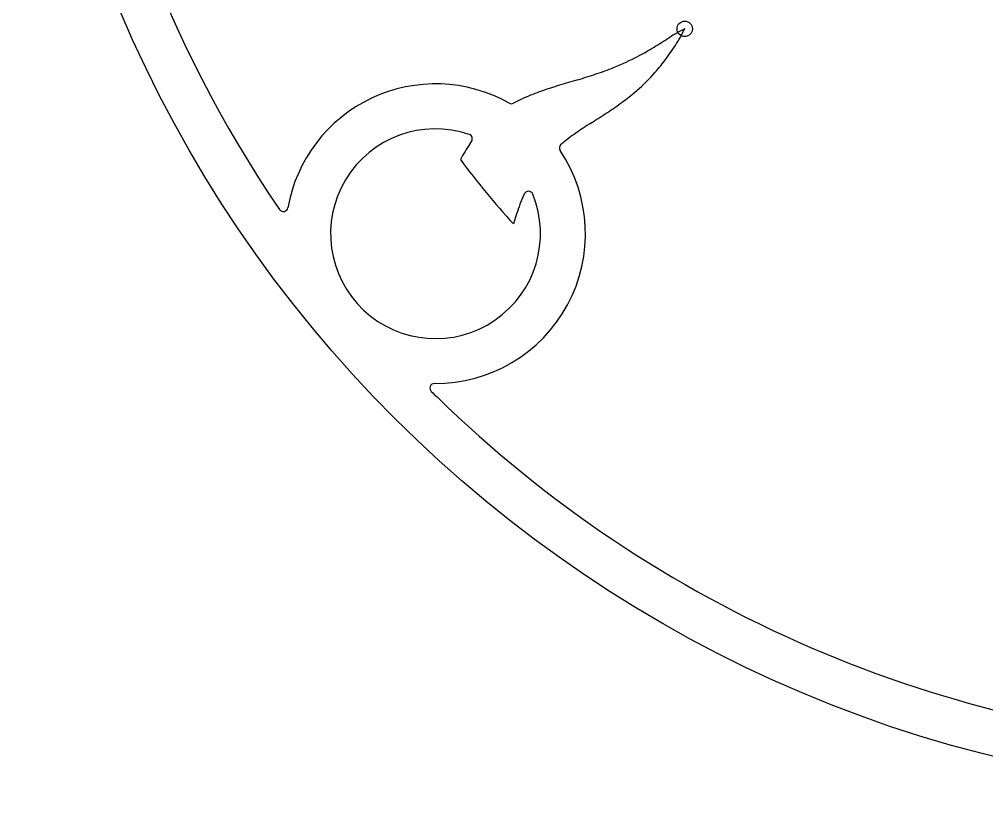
# Model space of a CAD drawing. Header units: millimetres. Extents: x -70 to 70, y -70 to 70.
# Drawn here: x -70.2 to -17.2, y -70.2 to -27.8 of the extents above; entities that cross this region are included whole.
import ezdxf

# ---------------------------------------------------------------- set-up
doc = ezdxf.new("R2010")
doc.units = ezdxf.units.MM
for name, color, linetype in [('CUT_INNER', 6, 'Continuous'), ('CUT_OUTER', 1, 'Continuous'), ('ENGRAVE', 7, 'Continuous')]:
    doc.layers.add(name, color=color, linetype=linetype)

msp = doc.modelspace()

# ---------------------------------------------------------------- linework, layer by layer
at = {"layer": 'CUT_INNER'}
for points in [[(-45.517, -34.57), (-45.435, -34.455)], [(-40.492, -34.592), (-40.536, -34.631)], [(-42.542, -37.331), (-42.567, -37.384)], [(-42.969, -38.433), (-43.141, -38.972), (-43.143, -38.978)]]:
    msp.add_lwpolyline(points, dxfattribs=at)
for centre, radius, start, end in [((-0.01, -0.004), 67.727, 186.14552, 214.3213), ((-30.767, -34.489), 6.884, 115.7613, 123.9421), ((-39.696, -25.535), 6.544, 326.0058, 335.113), ((-58.51, 8.615), 44.378, 301.3271, 302.5837), ((-44.334, -14.619), 17.161, 297.9521, 301.2295), ((-45.881, -21.697), 13.822, 322.9793, 327.1478), ((-42.953, -17.18), 14.252, 291.8361, 297.8745), ((-44.04, -23.088), 11.514, 318.0792, 322.9919), ((-44.355, -13.657), 18.043, 288.5431, 291.8058), ((102.751, -506.382), 496.165, 106.67422, 106.79551), ((-49.111, 0.584), 33.057, 286.6973, 288.5093), ((-43.292, -23.743), 10.52, 310.0716, 318.0129), ((-47.405, -39.516), 8.21, 60.5918, 170.0212), ((-37.626, -43.177), 12.145, 109.1367, 113.9333), ((-33.364, -55.447), 25.134, 106.7774, 109.1473), ((-40.48, -36.95), 5.297, 113.0469, 120.0211), ((-44.657, -22.102), 12.654, 305.6325, 310.0163), ((-43.252, -32.146), 0.25, 240.8235, 299.3215), ((-49.452, -15.383), 20.909, 302.9249, 305.5865), ((-127.036, 104.581), 163.775, 302.55489, 302.89608), ((-47.405, -39.516), 5.747, 71.2666, 22.2089), ((-25.928, -53.802), 24.13, 122.5431, 124.8612), ((-45.639, -34.311), 0.25, 324.722, 71.3672), ((-33.313, -43.196), 11.206, 124.8743, 129.8441), ((-47.405, -39.516), 8.21, 269.6101, 33.7476), ((-36.09, -40.776), 11.287, 146.6388, 151.8806), ((-40.37, -34.818), 0.25, 131.618, 213.3992), ((-8.546, -7.513), 46.765, 216.6936, 222.2854), ((-31.292, -42.308), 12.303, 156.4064, 161.6437), ((-42.316, -37.438), 0.25, 22.1484, 154.6181), ((-55.738, -38.049), 0.25, 214.2773, 349.8047), ((-47.463, -47.977), 0.25, 89.6532, 225.1758), ((-20.4, -20.78), 38.617, 225.1422, 225.8363), ((0, -0.001), 67.736, 225.70365, 267.57201)]:
    msp.add_arc(centre, radius, start, end, dxfattribs=at)
at = {"layer": 'CUT_OUTER'}
msp.add_circle((0, 0), 70.2, dxfattribs=at)
at = {"layer": 'ENGRAVE'}
msp.add_circle((-33.758, -28.289), 0.421, dxfattribs=at)

doc.saveas('drawing.dxf')
